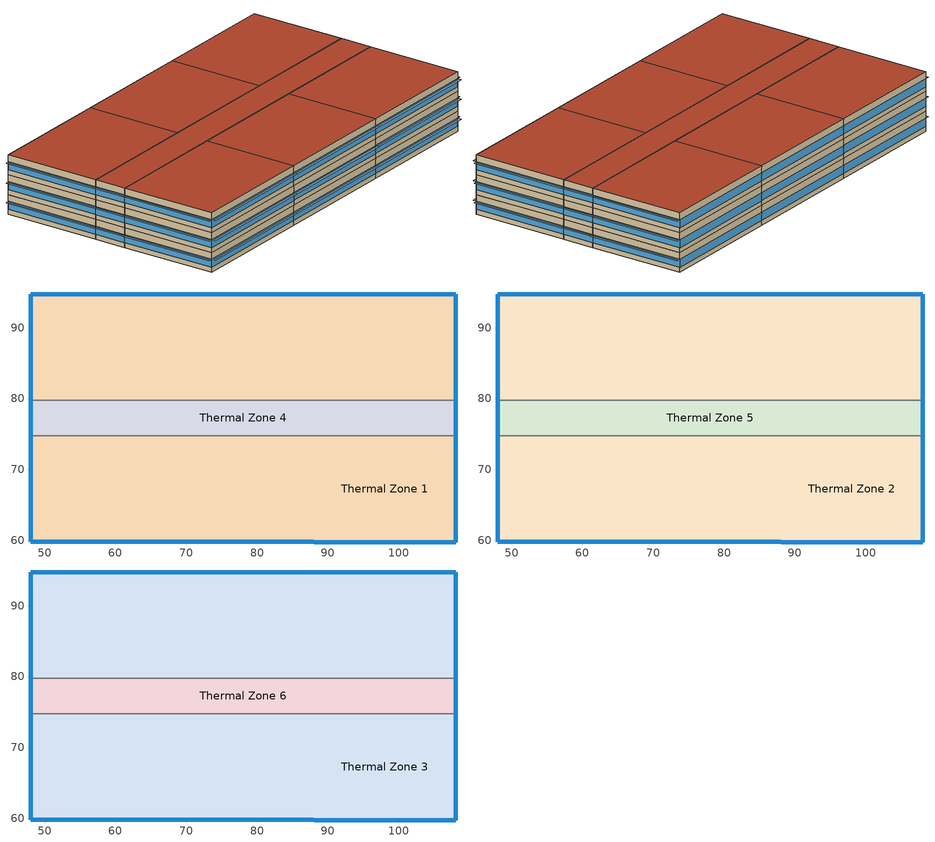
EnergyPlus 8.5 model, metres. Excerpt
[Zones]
Thermal Zone 1
 floor ground (ExtSlabCarpet 4in ClimateZone 1-8): 68.04,74.76 68.04,59.76 48.04,59.76 48.04,74.76 z0; 108.04,74.76 108.04,59.76 88.04,59.76 88.04,74.76 z0; 68.04,94.76 68.04,79.76 48.04,79.76 48.04,94.76 z0; 88.04,94.76 88.04,79.76 68.04,79.76 68.04,94.76 z0; 108.04,94.76 108.04,79.76 88.04,79.76 88.04,94.76 z0; 88.04,74.76 88.04,59.76 68.04,59.76 68.04,74.76 z0
 wall outside (ASHRAE 189.1-2009 ExtWall Mass ClimateZone 7-8): 108.04,79.76 108.04,94.76 88.04,94.76 68.04,94.76 48.04,94.76 48.04,79.76 / 48.04,74.76 48.04,59.76 68.04,59.76 88.04,59.76 108.04,59.76 108.04,74.76 z0:3.05
 wall to Thermal Zone 4 (Interior Wall): 108.04,74.76 88.04,74.76 68.04,74.76 48.04,74.76 / 48.04,79.76 68.04,79.76 88.04,79.76 108.04,79.76 z0:3.05
 window (ASHRAE 189.1-2009 ExtWindow ClimateZone 7-8): 68.07,59.76 88.02,59.76 / 88.07,59.76 108.02,59.76 / 108.04,59.78 108.04,74.73 / 68.02,94.76 48.07,94.76 / 48.04,94.73 48.04,79.78 / 88.02,94.76 68.07,94.76 / 48.07,59.76 68.02,59.76 / 108.02,94.76 88.07,94.76 / 108.04,79.78 108.04,94.73 / 48.04,74.73 48.04,59.78 z0.76:1.98
Thermal Zone 4
 floor ground (ExtSlabCarpet 4in ClimateZone 1-8): 108.04,79.76 108.04,74.76 48.04,74.76 48.04,79.76 z0
 wall outside (ASHRAE 189.1-2009 ExtWall Mass ClimateZone 7-8): 108.04,74.76 108.04,79.76 / 48.04,79.76 48.04,74.76 z0:3.05
 window (ASHRAE 189.1-2009 ExtWindow ClimateZone 7-8): 108.04,74.78 108.04,79.73 / 48.04,79.73 48.04,74.78 z0.76:1.99
Thermal Zone 2
 floor to Thermal Zone 1 (Interior Floor): 68.04,74.76 68.04,59.76 48.04,59.76 48.04,74.76 z3.05; 88.04,74.76 88.04,59.76 68.04,59.76 68.04,74.76 z3.05; 108.04,74.76 108.04,59.76 88.04,59.76 88.04,74.76 z3.05; 68.04,94.76 68.04,79.76 48.04,79.76 48.04,94.76 z3.05; 88.04,94.76 88.04,79.76 68.04,79.76 68.04,94.76 z3.05; 108.04,94.76 108.04,79.76 88.04,79.76 88.04,94.76 z3.05
 wall outside (ASHRAE 189.1-2009 ExtWall Mass ClimateZone 7-8): 48.04,74.76 48.04,59.76 68.04,59.76 88.04,59.76 108.04,59.76 108.04,74.76 / 108.04,79.76 108.04,94.76 88.04,94.76 68.04,94.76 48.04,94.76 48.04,79.76 z3.05:6.1
 wall to Thermal Zone 5 (Interior Wall): 108.04,74.76 88.04,74.76 68.04,74.76 48.04,74.76 / 48.04,79.76 68.04,79.76 88.04,79.76 108.04,79.76 z3.05:6.1
 window (ASHRAE 189.1-2009 ExtWindow ClimateZone 7-8): 48.07,59.76 68.02,59.76 / 48.04,74.73 48.04,59.78 / 68.07,59.76 88.02,59.76 / 88.07,59.76 108.02,59.76 / 108.04,59.78 108.04,74.73 / 68.02,94.76 48.07,94.76 / 48.04,94.73 48.04,79.78 / 88.02,94.76 68.07,94.76 / 108.02,94.76 88.07,94.76 / 108.04,79.78 108.04,94.73 z3.81:5.03
Thermal Zone 5
 floor to Thermal Zone 4 (Interior Floor): 108.04,79.76 108.04,74.76 48.04,74.76 48.04,79.76 z3.05
 wall outside (ASHRAE 189.1-2009 ExtWall Mass ClimateZone 7-8): 108.04,74.76 108.04,79.76 / 48.04,79.76 48.04,74.76 z3.05:6.1
 window (ASHRAE 189.1-2009 ExtWindow ClimateZone 7-8): 108.04,74.78 108.04,79.73 / 48.04,79.73 48.04,74.78 z3.81:5.04
Thermal Zone 3
 floor to Thermal Zone 2 (Interior Floor): 108.04,74.76 108.04,59.76 88.04,59.76 88.04,74.76 z6.1; 68.04,94.76 68.04,79.76 48.04,79.76 48.04,94.76 z6.1; 88.04,94.76 88.04,79.76 68.04,79.76 68.04,94.76 z6.1; 108.04,94.76 108.04,79.76 88.04,79.76 88.04,94.76 z6.1; 68.04,74.76 68.04,59.76 48.04,59.76 48.04,74.76 z6.1; 88.04,74.76 88.04,59.76 68.04,59.76 68.04,74.76 z6.1
 wall outside (ASHRAE 189.1-2009 ExtWall Mass ClimateZone 7-8): 108.04,79.76 108.04,94.76 88.04,94.76 68.04,94.76 48.04,94.76 48.04,79.76 / 48.04,74.76 48.04,59.76 68.04,59.76 88.04,59.76 108.04,59.76 108.04,74.76 z6.1:9.14
 wall to Thermal Zone 6 (Interior Wall): 108.04,74.76 88.04,74.76 68.04,74.76 48.04,74.76 / 48.04,79.76 68.04,79.76 88.04,79.76 108.04,79.76 z6.1:9.14
 window (ASHRAE 189.1-2009 ExtWindow ClimateZone 7-8): 68.07,59.76 88.02,59.76 / 88.07,59.76 108.02,59.76 / 108.04,59.78 108.04,74.73 / 68.02,94.76 48.07,94.76 / 48.04,94.73 48.04,79.78 / 88.02,94.76 68.07,94.76 / 108.02,94.76 88.07,94.76 / 108.04,79.78 108.04,94.73 / 48.07,59.76 68.02,59.76 / 48.04,74.73 48.04,59.78 z6.86:8.08
 roof outside (ASHRAE 189.1-2009 ExtRoof IEAD ClimateZone 7-8): 88.04,59.76 88.04,74.76 68.04,74.76 68.04,59.76 z9.14; 108.04,59.76 108.04,74.76 88.04,74.76 88.04,59.76 z9.14; 68.04,79.76 68.04,94.76 48.04,94.76 48.04,79.76 z9.14; 88.04,79.76 88.04,94.76 68.04,94.76 68.04,79.76 z9.14; 108.04,79.76 108.04,94.76 88.04,94.76 88.04,79.76 z9.14; 68.04,59.76 68.04,74.76 48.04,74.76 48.04,59.76 z9.14
Thermal Zone 6
 floor to Thermal Zone 5 (Interior Floor): 108.04,79.76 108.04,74.76 48.04,74.76 48.04,79.76 z6.1
 wall outside (ASHRAE 189.1-2009 ExtWall Mass ClimateZone 7-8): 108.04,74.76 108.04,79.76 / 48.04,79.76 48.04,74.76 z6.1:9.14
 window (ASHRAE 189.1-2009 ExtWindow ClimateZone 7-8): 108.04,74.78 108.04,79.73 / 48.04,79.73 48.04,74.78 z6.86:8.09
 roof outside (ASHRAE 189.1-2009 ExtRoof IEAD ClimateZone 7-8): 108.04,74.76 108.04,79.76 48.04,79.76 48.04,74.76 z9.14
shading: 108.02,59.15 108.02,59.76 88.07,59.76 88.07,59.15 z1.98; 108.65,59.78 108.65,74.73 108.04,74.73 108.04,59.78 z1.98; 108.65,79.78 108.65,94.73 108.04,94.73 108.04,79.78 z1.98; 48.04,59.78 48.04,74.73 47.43,74.73 47.43,59.78 z1.98; 88.02,59.15 88.02,59.76 68.07,59.76 68.07,59.15 z1.98; 48.04,79.78 48.04,94.73 47.43,94.73 47.43,79.78 z1.98; 68.02,59.15 68.02,59.76 48.07,59.76 48.07,59.15 z1.98; 68.02,59.15 68.02,59.76 48.07,59.76 48.07,59.15 z5.03; 88.02,59.15 88.02,59.76 68.07,59.76 68.07,59.15 z5.03; 108.02,59.15 108.02,59.76 88.07,59.76 88.07,59.15 z5.03; 48.04,79.78 48.04,94.73 47.43,94.73 47.43,79.78 z5.03; 48.04,59.78 48.04,74.73 47.43,74.73 47.43,59.78 z5.03; 108.65,59.78 108.65,74.73 108.04,74.73 108.04,59.78 z5.03; 108.65,79.78 108.65,94.73 108.04,94.73 108.04,79.78 z5.03; 68.02,59.15 68.02,59.76 48.07,59.76 48.07,59.15 z8.08; 88.02,59.15 88.02,59.76 68.07,59.76 68.07,59.15 z8.08; 48.04,79.78 48.04,94.73 47.43,94.73 47.43,79.78 z8.08; 108.65,59.78 108.65,74.73 108.04,74.73 108.04,59.78 z8.08; 108.65,79.78 108.65,94.73 108.04,94.73 108.04,79.78 z8.08; 108.02,59.15 108.02,59.76 88.07,59.76 88.07,59.15 z8.08; 48.04,59.78 48.04,74.73 47.43,74.73 47.43,59.78 z8.08; 108.66,74.78 108.66,79.73 108.04,79.73 108.04,74.78 z1.99; 48.04,74.78 48.04,79.73 47.43,79.73 47.43,74.78 z1.99; 108.66,74.78 108.66,79.73 108.04,79.73 108.04,74.78 z5.04; 48.04,74.78 48.04,79.73 47.43,79.73 47.43,74.78 z5.04; 48.04,74.78 48.04,79.73 47.43,79.73 47.43,74.78 z8.09; 108.66,74.78 108.66,79.73 108.04,79.73 108.04,74.78 z8.09
[Building]
Building 1
[Site:Location]
HELSINKI: Latitude {deg}=60.32; Longitude {deg}=24.97; Time Zone {hr}=2; Elevation {m}=56
[SizingPeriod:DesignDay] Day of Month=21; Dry-Bulb Temperature Range Modifier Type=DefaultMultipliers; Rain Indicator=No; Snow Indicator=No; Daylight Saving Time Indicator=No
Name | Month | Day Type | Maximum Dry-Bulb Temperature {C} | Daily Dry-Bulb Temperature Range {deltaC} | Humidity Condition Type | Wetbulb or DewPoint at Maximum Dry-Bulb {C} | Barometric Pressure {Pa} | Wind Speed {m/s} | Wind Direction {deg} | Solar Model Indicator | ASHRAE Clear Sky Optical Depth for Beam Irradiance (taub) | ASHRAE Clear Sky Optical Depth for Diffuse Irradiance (taud) | Enthalpy at Maximum Dry-Bulb {J/kg} | Sky Clearness
HELSINKI Ann Clg .4% Condns DB=>MWB | 7 | SummerDesignDay | 26.7 | 9.5 | Wetbulb | 17.9 | 100654 | 4.5 | 160 | ASHRAETau | 0.408 | 2.133
HELSINKI Ann Clg .4% Condns DP=>MDB | 7 | SummerDesignDay | 20.5 | 9.5 | Dewpoint | 17.2 | 100654 | 4.5 | 160 | ASHRAETau | 0.408 | 2.133
HELSINKI Ann Clg .4% Condns Enth=>MDB | 7 | SummerDesignDay | 23.8 | 9.5 | Enthalpy |  | 100654 | 4.5 | 160 | ASHRAETau | 0.408 | 2.133 | 54300
HELSINKI Ann Clg .4% Condns WB=>MDB | 7 | SummerDesignDay | 24 | 9.5 | Wetbulb | 19.1 | 100654 | 4.5 | 160 | ASHRAETau | 0.408 | 2.133
HELSINKI Ann Htg 99.6% Condns DB | 2 | WinterDesignDay | -22.8 | 0 | Wetbulb | -22.8 | 100654 | 2.7 | 0 | ASHRAEClearSky |  |  |  | 0
HELSINKI Ann Htg Wind 99.6% Condns WS=>MCDB | 2 | WinterDesignDay | 0.4 | 0 | Wetbulb | 0.4 | 100654 | 11.3 | 0 | ASHRAEClearSky |  |  |  | 0
HELSINKI Ann Hum_n 99.6% Condns DP=>MCDB | 2 | WinterDesignDay | -22.7 | 0 | Dewpoint | -25.4 | 100654 | 2.7 | 0 | ASHRAEClearSky |  |  |  | 0
NAPLES Ann Clg .4% Condns DB=>MWB | 8 | SummerDesignDay | 33.1 | 10.2 | Wetbulb | 23.4 | 100463 | 3.4 | 190 | ASHRAETau | 0.495 | 1.92
NAPLES Ann Clg .4% Condns DP=>MDB | 8 | SummerDesignDay | 28.5 | 10.2 | Dewpoint | 25.2 | 100463 | 3.4 | 190 | ASHRAETau | 0.495 | 1.92
NAPLES Ann Clg .4% Condns Enth=>MDB | 8 | SummerDesignDay | 29.9 | 10.2 | Enthalpy |  | 100463 | 3.4 | 190 | ASHRAETau | 0.495 | 1.92 | 82300
NAPLES Ann Clg .4% Condns WB=>MDB | 8 | SummerDesignDay | 29.9 | 10.2 | Wetbulb | 26.3 | 100463 | 3.4 | 190 | ASHRAETau | 0.495 | 1.92
NAPLES Ann Htg 99.6% Condns DB | 1 | WinterDesignDay | 0.6 | 0 | Wetbulb | 0.6 | 100463 | 1.7 | 30 | ASHRAEClearSky |  |  |  | 0
NAPLES Ann Htg Wind 99.6% Condns WS=>MCDB | 1 | WinterDesignDay | 10.1 | 0 | Wetbulb | 10.1 | 100463 | 13 | 30 | ASHRAEClearSky |  |  |  | 0
NAPLES Ann Hum_n 99.6% Condns DP=>MCDB | 1 | WinterDesignDay | 4.1 | 0 | Dewpoint | -7.9 | 100463 | 1.7 | 30 | ASHRAEClearSky |  |  |  | 0
[Material] Thermal Absorptance=0.9
Name | Roughness | Thickness {m} | Conductivity {W/m-K} | Density {kg/m3} | Specific Heat {J/kg-K} | Solar Absorptance | Visible Absorptance
1/2IN Gypsum | Smooth | 0.0127 | 0.16 | 784.9 | 830 | 0.4 | 0.4
1IN Stucco | Smooth | 0.0253 | 0.6918 | 1858 | 837 | 0.92 | 0.92
8IN Concrete HW | MediumRough | 0.2033 | 1.7296 | 2243 | 837 | 0.65 | 0.65
F16 Acoustic tile | MediumSmooth | 0.0191 | 0.06 | 368 | 590 | 0.3 | 0.3
G01a 19mm gypsum board | MediumSmooth | 0.019 | 0.16 | 800 | 1090 | 0.4 | 0.4
M11 100mm lightweight concrete | MediumRough | 0.1016 | 0.53 | 1280 | 840 | 0.5 | 0.5
MAT-CC05 4 HW CONCRETE | Rough | 0.1016 | 1.311 | 2240 | 836.8 | 0.85 | 0.85
Metal Decking | MediumSmooth | 0.0015 | 45.006 | 7680 | 418.4 | 0.6 | 0.6
Roof Insulation [26] | MediumRough | 0.2941 | 0.049 | 265 | 836.8 | 0.7 | 0.7
Roof Membrane | VeryRough | 0.0095 | 0.16 | 1121.29 | 1460 | 0.7 | 0.7
Wall Insulation [44] | MediumRough | 0.1104 | 0.0432 | 91 | 837 | 0.5 | 0.5
[Material:AirGap]
Name | Thermal Resistance {m2-K/W}
F04 Wall air space resistance | 0.15
F05 Ceiling air space resistance | 0.18
[Material:NoMass]
CP02 CARPET PAD: Roughness=Smooth; Thermal Resistance {m2-K/W}=0.1; Thermal Absorptance=0.9; Solar Absorptance=0.8; Visible Absorptance=0.8
[WindowMaterial:Glazing]
Theoretical Glass [221]: Optical Data Type=SpectralAverage; Thickness {m}=0.003; Solar Transmittance at Normal Incidence=0.4296; Front Side Solar Reflectance at Normal Incidence=0.5204; Back Side Solar Reflectance at Normal Incidence=0; Visible Transmittance at Normal Incidence=0.4503; Front Side Visible Reflectance at Normal Incidence=0.4997; Back Side Visible Reflectance at Normal Incidence=0; Infrared Transmittance at Normal Incidence=0; Front Side Infrared Hemispherical Emissivity=0.9; Back Side Infrared Hemispherical Emissivity=0.9; Conductivity {W/m-K}=0.0089; Dirt Correction Factor for Solar and Visible Transmittance=1; Solar Diffusing=No
[Construction]
ASHRAE 189.1-2009 ExtRoof IEAD ClimateZone 7-8: Roof Membrane, Roof Insulation [26], Metal Decking
ASHRAE 189.1-2009 ExtWall Mass ClimateZone 7-8: 1IN Stucco, 8IN Concrete HW, Wall Insulation [44], 1/2IN Gypsum
ASHRAE 189.1-2009 ExtWindow ClimateZone 7-8: Theoretical Glass [221]
ExtSlabCarpet 4in ClimateZone 1-8: MAT-CC05 4 HW CONCRETE, CP02 CARPET PAD
Interior Floor: F16 Acoustic tile, F05 Ceiling air space resistance, M11 100mm lightweight concrete
Interior Wall: G01a 19mm gypsum board, F04 Wall air space resistance, G01a 19mm gypsum board
[Zone]
Name | Part of Total Floor Area
Thermal Zone 1; Thermal Zone 2; Thermal Zone 3 | Yes
Thermal Zone 4; Thermal Zone 5; Thermal Zone 6
[InternalMass] Construction=Interior Wall; Surface Area {m2}=45.72
Name | Zone
Merged Surface 11 - Surface 3; Merged Surface 15 - Surface 9; Merged Surface 31 - Surface 39; Merged Surface 37 - Surface 43 | Thermal Zone 1
Merged Surface 49 - Surface 57; Merged Surface 55 - Surface 61; Merged Surface 77 - Surface 85; Merged Surface 83 - Surface 89 | Thermal Zone 2
Merged Surface 101 - Surface 107; Merged Surface 103 - Surface 95; Merged Surface 123 - Surface 131; Merged Surface 129 - Surface 135 | Thermal Zone 3
[ZoneControl:Thermostat] Control Object Type 1=ThermostatSetpoint:DualSetpoint
Name | Zone or ZoneList | Control Type Schedule | Control Name 1
Thermal Zone 1 Thermostat | Thermal Zone 1 | Thermal Zone 1 Thermostat Schedule | Thermal Zone 1 Thermostat 1
Thermal Zone 2 Thermostat | Thermal Zone 2 | Thermal Zone 2 Thermostat Schedule | Thermal Zone 2 Thermostat 1
Thermal Zone 3 Thermostat | Thermal Zone 3 | Thermal Zone 3 Thermostat Schedule | Thermal Zone 3 Thermostat 1
Thermal Zone 4 Thermostat | Thermal Zone 4 | Thermal Zone 4 Thermostat Schedule | Thermal Zone 4 Thermostat 1
Thermal Zone 5 Thermostat | Thermal Zone 5 | Thermal Zone 5 Thermostat Schedule | Thermal Zone 5 Thermostat 1
Thermal Zone 6 Thermostat | Thermal Zone 6 | Thermal Zone 6 Thermostat Schedule | Thermal Zone 6 Thermostat 1
[ThermostatSetpoint:DualSetpoint] Heating Setpoint Temperature Schedule=Medium Office HtgSetp; Cooling Setpoint Temperature Schedule=Medium Office ClgSetp
Thermal Zone 1 Thermostat 1; Thermal Zone 2 Thermostat 1; Thermal Zone 3 Thermostat 1; Thermal Zone 4 Thermostat 1; Thermal Zone 5 Thermostat 1; Thermal Zone 6 Thermostat 1
[Sizing:Zone] Zone Cooling Design Supply Air Temperature Input Method=SupplyAirTemperature; Zone Cooling Design Supply Air Temperature {C}=14; Zone Cooling Design Supply Air Temperature Difference {deltaC}=11.11; Zone Heating Design Supply Air Temperature Input Method=SupplyAirTemperature; Zone Heating Design Supply Air Temperature {C}=40; Zone Heating Design Supply Air Temperature Difference {deltaC}=11.11; Zone Cooling Design Supply Air Humidity Ratio {kgWater/kgDryAir}=0.0085; Zone Heating Design Supply Air Humidity Ratio {kgWater/kgDryAir}=0.008; Cooling Design Air Flow Method=DesignDay; Cooling Design Air Flow Rate {m3/s}=0; Cooling Minimum Air Flow per Zone Floor Area {m3/s-m2}=0.000762; Cooling Minimum Air Flow {m3/s}=0; Cooling Minimum Air Flow Fraction=0; Heating Design Air Flow Method=DesignDay; Heating Design Air Flow Rate {m3/s}=0; Heating Maximum Air Flow per Zone Floor Area {m3/s-m2}=0.002032; Heating Maximum Air Flow {m3/s}=0.141576; Heating Maximum Air Flow Fraction=0.3; Account for Dedicated Outdoor Air System=No
Name | Design Specification Outdoor Air Object | Design Specification Zone Air Distribution Object
Thermal Zone 1 | 189.1-2009 - Office - OpenOffice - CZ4-8 Ventilation | Thermal Zone 1 Design Spec Zone Air Dist
Thermal Zone 2 | 189.1-2009 - Office - OpenOffice - CZ4-8 Ventilation | Thermal Zone 2 Design Spec Zone Air Dist
Thermal Zone 3 | 189.1-2009 - Office - OpenOffice - CZ4-8 Ventilation | Thermal Zone 3 Design Spec Zone Air Dist
Thermal Zone 4 | 189.1-2009 - Office - Corridor - CZ4-8 Ventilation | Thermal Zone 4 Design Spec Zone Air Dist
Thermal Zone 5 | 189.1-2009 - Office - Corridor - CZ4-8 Ventilation | Thermal Zone 5 Design Spec Zone Air Dist
Thermal Zone 6 | 189.1-2009 - Office - Corridor - CZ4-8 Ventilation | Thermal Zone 6 Design Spec Zone Air Dist
[DesignSpecification:ZoneAirDistribution] Zone Air Distribution Effectiveness in Cooling Mode=1; Zone Air Distribution Effectiveness in Heating Mode=1
Thermal Zone 1 Design Spec Zone Air Dist; Thermal Zone 2 Design Spec Zone Air Dist; Thermal Zone 3 Design Spec Zone Air Dist; Thermal Zone 4 Design Spec Zone Air Dist; Thermal Zone 5 Design Spec Zone Air Dist; Thermal Zone 6 Design Spec Zone Air Dist
[DesignSpecification:OutdoorAir] Outdoor Air Method=Sum; Outdoor Air Flow per Zone {m3/s}=0; Outdoor Air Flow Air Changes per Hour {1/hr}=0
Name | Outdoor Air Flow per Person {m3/s-person} | Outdoor Air Flow per Zone Floor Area {m3/s-m2}
189.1-2009 - Office - OpenOffice - CZ4-8 Ventilation | 0.00943895 | 0
189.1-2009 - Office - Corridor - CZ4-8 Ventilation | 0 | 0.000254
[ZoneVentilation:DesignFlowRate]
Name | Zone or ZoneList | Schedule | Design Flow Rate Calculation Method | Flow Rate per Person {m3/s-person} | Flow Rate per Zone Floor Area {m3/s-m2}
Thermal Zone 1 Ventilation per Person | Thermal Zone 1 | Office Work Occ | Flow/Person | 0.00943895
Thermal Zone 2 Ventilation per Person | Thermal Zone 2 | Office Work Occ | Flow/Person | 0.00943895
Thermal Zone 3 Ventilation per Person | Thermal Zone 3 | Office Work Occ | Flow/Person | 0.00943895
Thermal Zone 4 Ventilation per Floor Area | Thermal Zone 4 | Always_On | Flow/Area |  | 0.000254
Thermal Zone 5 Ventilation per Floor Area | Thermal Zone 5 | Always_On | Flow/Area |  | 0.000254
Thermal Zone 6 Ventilation per Floor Area | Thermal Zone 6 | Always_On | Flow/Area |  | 0.000254
[Zone equipment]
Thermal Zone 1: Thermal Zone 1 Ideal Loads Air System
Thermal Zone 2: Thermal Zone 2 Ideal Loads Air System
Thermal Zone 3: Thermal Zone 3 Ideal Loads Air System
Thermal Zone 4: Thermal Zone 4 Ideal Loads Air System
Thermal Zone 5: Thermal Zone 5 Ideal Loads Air System
Thermal Zone 6: Thermal Zone 6 Ideal Loads Air System
[ZoneHVAC:IdealLoadsAirSystem] Maximum Heating Supply Air Temperature {C}=50; Minimum Cooling Supply Air Temperature {C}=13; Maximum Heating Supply Air Humidity Ratio {kgWater/kgDryAir}=0.0156; Minimum Cooling Supply Air Humidity Ratio {kgWater/kgDryAir}=0.0077; Heating Limit=NoLimit; Cooling Limit=NoLimit; Dehumidification Control Type=ConstantSensibleHeatRatio; Cooling Sensible Heat Ratio=0.7; Humidification Control Type=None; Demand Controlled Ventilation Type=None; Outdoor Air Economizer Type=NoEconomizer; Heat Recovery Type=None; Sensible Heat Recovery Effectiveness=0.7; Latent Heat Recovery Effectiveness=0.65
Thermal Zone 1 Ideal Loads Air System; Thermal Zone 2 Ideal Loads Air System; Thermal Zone 3 Ideal Loads Air System; Thermal Zone 4 Ideal Loads Air System; Thermal Zone 5 Ideal Loads Air System; Thermal Zone 6 Ideal Loads Air System
[Schedule:Compact]
Thermal Zone 1 Thermostat Schedule; Thermal Zone 2 Thermostat Schedule; Thermal Zone 3 Thermostat Schedule; Thermal Zone 4 Thermostat Schedule; Thermal Zone 5 Thermostat Schedule; Thermal Zone 6 Thermostat Schedule: Through: 12/31, For: AllDays, Until: 24:00, 4
[Schedule:Day:Interval]
Medium Office HtgSetp Rule 1 Day Schedule; Medium Office HtgSetp Summer Design Day: No, 24:00, 15.6
Medium Office HtgSetp Default Schedule: No, 06:00, 15.6, 22:00, 21, 24:00, 15.6
Medium Office HtgSetp Rule 2 Day Schedule: No, 06:00, 15.6, 18:00, 21, 24:00, 15.6
Medium Office HtgSetp Winter Design Day: No, 24:00, 21
Medium Office ClgSetp Rule 1 Day Schedule; Medium Office ClgSetp Winter Design Day: No, 24:00, 26.7
Medium Office ClgSetp Default Schedule; Medium Office ClgSetp Summer Design Day: No, 06:00, 26.7, 22:00, 24, 24:00, 26.7
Medium Office ClgSetp Rule 2 Day Schedule: No, 06:00, 26.7, 18:00, 24, 24:00, 26.7
Office Bldg Occ Default Schedule: No, 06:00, 0, 07:00, 0.1, 08:00, 0.2, 12:00, 0.85, 13:00, 0.5, 17:00, 0.85, 18:00, 0.7, 20:00, 0.4, 22:00, 0.1, 24:00, 0.05
Office Bldg Occ Rule 1 Day Schedule; Office Bldg Occ Winter Design Day: No, 24:00, 0
Office Bldg Occ Rule 2 Day Schedule: No, 06:00, 0, 08:00, 0.1, 14:00, 0.4, 17:00, 0.1, 24:00, 0
Office Bldg Occ Summer Design Day: No, 06:00, 0, 22:00, 1, 24:00, 0.05
[Schedule:Week:Daily]
Schedule:Week:Daily {58987b7f-5c3b-483e-aa2f-5fe12f028161}: Medium Office HtgSetp Rule 1 Day Schedule, Medium Office HtgSetp Default Schedule, Medium Office HtgSetp Default Schedule, Medium Office HtgSetp Default Schedule, Medium Office HtgSetp Default Schedule, Medium Office HtgSetp Default Schedule, Medium Office HtgSetp Rule 2 Day Schedule, Medium Office HtgSetp Default Schedule, Medium Office HtgSetp Summer Design Day, Medium Office HtgSetp Winter Design Day, Medium Office HtgSetp Default Schedule, Medium Office HtgSetp Default Schedule
Schedule:Week:Daily {78e8bbb8-99d0-4bcb-ad29-fa7adb0a7e39}: Medium Office ClgSetp Rule 1 Day Schedule, Medium Office ClgSetp Default Schedule, Medium Office ClgSetp Default Schedule, Medium Office ClgSetp Default Schedule, Medium Office ClgSetp Default Schedule, Medium Office ClgSetp Default Schedule, Medium Office ClgSetp Rule 2 Day Schedule, Medium Office ClgSetp Default Schedule, Medium Office ClgSetp Summer Design Day, Medium Office ClgSetp Winter Design Day, Medium Office ClgSetp Default Schedule, Medium Office ClgSetp Default Schedule
Schedule:Week:Daily {03360c8b-ccaf-4f18-a537-d02e7644d2b1}: Office Bldg Occ Rule 1 Day Schedule, Office Bldg Occ Default Schedule, Office Bldg Occ Default Schedule, Office Bldg Occ Default Schedule, Office Bldg Occ Default Schedule, Office Bldg Occ Default Schedule, Office Bldg Occ Rule 2 Day Schedule, Office Bldg Occ Default Schedule, Office Bldg Occ Summer Design Day, Office Bldg Occ Winter Design Day, Office Bldg Occ Default Schedule, Office Bldg Occ Default Schedule
[Schedule:Year]
Medium Office HtgSetp: Schedule:Week:Daily {58987b7f-5c3b-483e-aa2f-5fe12f028161}, 1, 1, 12, 31
Medium Office ClgSetp: Schedule:Week:Daily {78e8bbb8-99d0-4bcb-ad29-fa7adb0a7e39}, 1, 1, 12, 31
Office Work Occ: Schedule:Week:Daily {03360c8b-ccaf-4f18-a537-d02e7644d2b1}, 1, 1, 12, 31
[Schedule:Constant]
Always_On: Hourly Value=1
